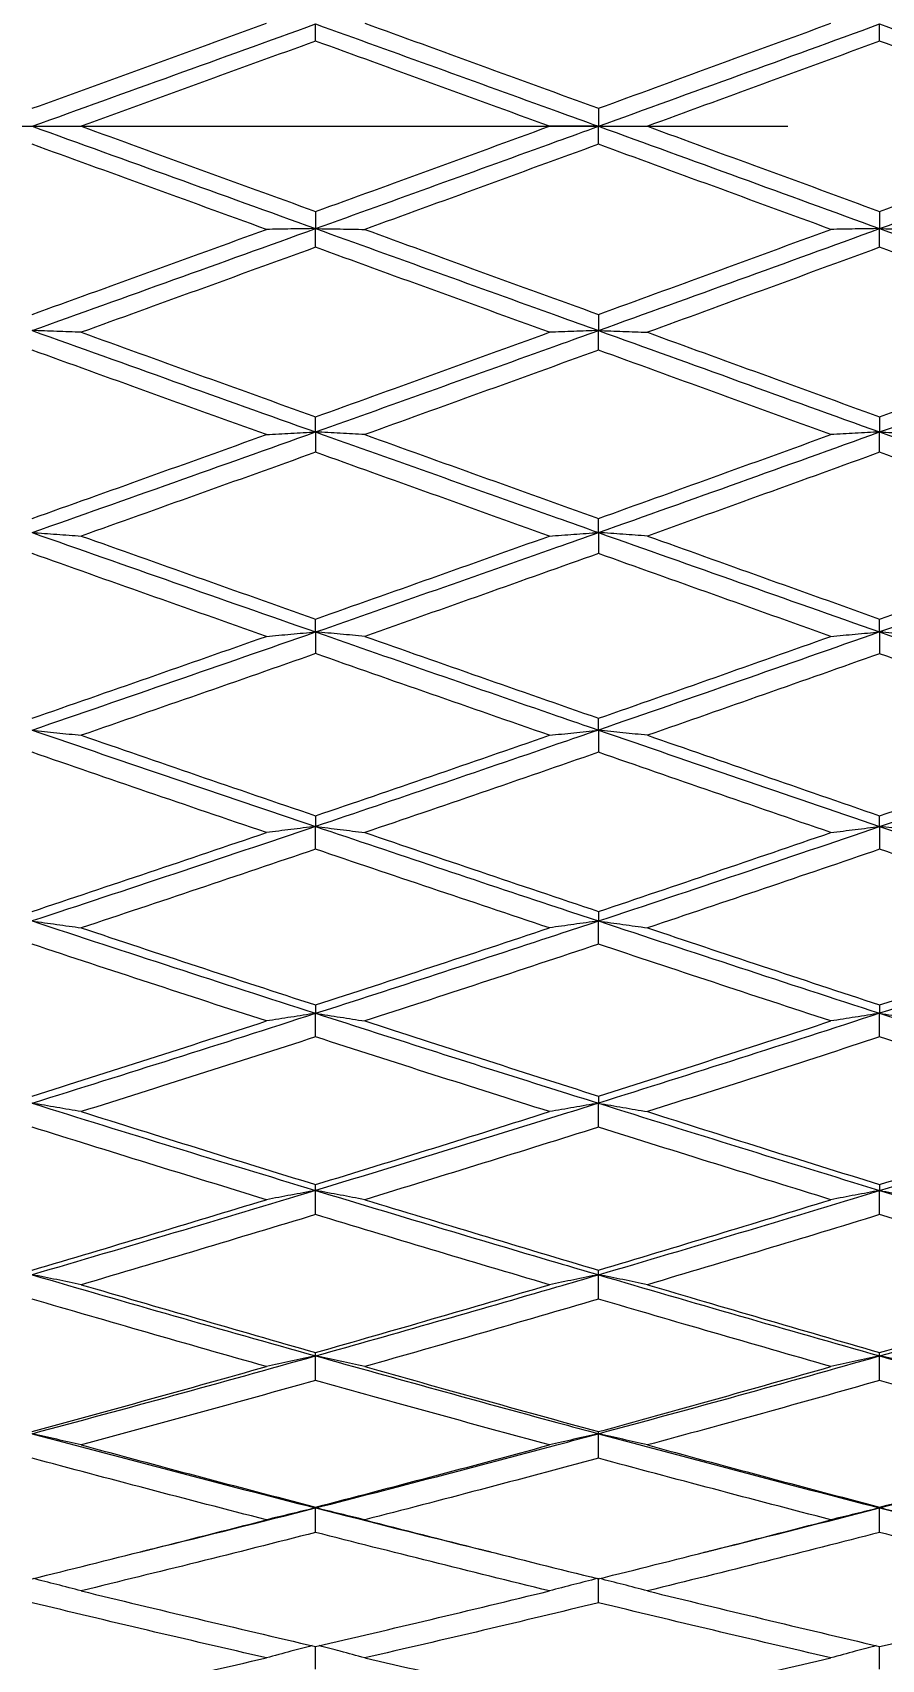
# Model space of a CAD drawing. Extents: x 6453 to 7582, y 0 to 827.
# Drawn here: x 6636.24 to 6643.77, y 648.68 to 663.13 of the extents above; entities that cross this region are included whole.
import ezdxf

# ---------------------------------------------------------------- set-up
doc = ezdxf.new("R2010")
doc.units = 0
doc.header["$LTSCALE"] = 30
doc.header["$MEASUREMENT"] = 0
doc.header["$PDMODE"] = 3
doc.header["$PDSIZE"] = -10
doc.linetypes.add('CENTER', pattern=[2, 1.25, -0.25, 0.25, -0.25])
doc.layers.get('0').update_dxf_attribs({"linetype": 'CONTINUOUS'})
doc.layers.get('DEFPOINTS').update_dxf_attribs({"linetype": 'CONTINUOUS'})
doc.layers.add('1', color=7, linetype='CONTINUOUS')
doc.layers.add('DEF_LAYER_ASSEM_MEMBER', color=7, linetype='CONTINUOUS')
doc.styles.add('Daelim Dimension', font='')
doc.styles.get('Daelim Dimension').set_extended_font_data('나눔고딕')
doc.dimstyles.new('DEFAULT', dxfattribs={"dimscale": 2, "dimtxt": 2, "dimasz": 2, "dimexe": 0, "dimexo": 2, "dimgap": 1, "dimtad": 1, "dimdec": 1, "dimzin": 9, "dimdsep": 46, "dimtxsty": 'Daelim Dimension', "dimcen": 0.5, "dimclrd": 252, "dimclre": 252, "dimclrt": 3, "dimadec": 1, "dimazin": 0, "dimtfac": 1, "dimtdec": 1, "dimtix": 1, "dimtmove": 0, "dimatfit": 3, "dimfxl": 1, "dimtolj": 1, "dimtzin": 1, "dimlwd": 9, "dimlwe": 9, "dimarcsym": 0})

# ---------------------------------------------------------------- blocks, each defined once
blk = doc.blocks.new('*D59')
at = {"color": 5, "lineweight": 9, "ltscale": 0.5, "transparency": 16777216}
for p, q in [((6568.318, 770.756), (6545.684, 770.756)), ((6547.684, 555.901), (6547.684, 766.756)), ((6751.186, 551.901), (6545.684, 551.901))]:
    blk.add_line(p, q, dxfattribs=at)
at = {"color": 5, "ltscale": 0.5, "transparency": 16777216}
for points in [[(6547.017, 766.756), (6548.35, 766.756), (6547.684, 770.756)], [(6547.017, 555.901), (6548.35, 555.901), (6547.684, 551.901)]]:
    blk.add_solid(points, dxfattribs=at)
at = {"layer": 'DEFPOINTS', "color": 0, "ltscale": 0.5, "transparency": 16777216}
for p in [(6547.684, 770.756), (6572.318, 770.756), (6755.186, 551.901)]:
    blk.add_point(p, dxfattribs=at)
at = {"color": 7, "ltscale": 0.5, "transparency": 16777216, "insert": (6540.24, 655.001), "char_height": 10, "attachment_point": 5, "rotation": 90, "style": 'Daelim Dimension'}
blk.add_mtext('\\A1;219', dxfattribs=at)

msp = doc.modelspace()

# ---------------------------------------------------------------- linework, layer by layer
at = {"layer": '1', "color": 7, "linetype": 'Continuous', "lineweight": 18}
for points, degree in [([(6636.231, 662.455), (6636.579, 662.581), (6637.274, 662.834), (6637.965, 663.086), (6638.311, 663.211)], 3), ([(6636.231, 662.296), (6637.07, 662.598), (6637.909, 662.901), (6638.747, 663.204)], 3), ([(6638.747, 663.052), (6638.747, 663.078), (6638.747, 663.128), (6638.747, 663.178), (6638.747, 663.204)], 3), ([(6639.183, 663.211), (6639.52, 663.089), (6640.201, 662.84), (6640.902, 662.585), (6641.257, 662.455)], 3), ([(6641.257, 662.455), (6641.593, 662.578), (6642.274, 662.827), (6642.969, 663.082), (6643.32, 663.211)], 3), ([(6641.257, 662.296), (6642.091, 662.598), (6642.923, 662.901), (6643.752, 663.204)], 3), ([(6643.752, 663.204), (6644.581, 662.901), (6645.406, 662.598), (6646.227, 662.296)], 3), ([(6643.752, 663.052), (6643.752, 663.078), (6643.752, 663.128), (6643.752, 663.178), (6643.752, 663.204)], 3), ([(6638.747, 663.052), (6638.402, 662.927), (6637.71, 662.675), (6637.016, 662.422), (6636.668, 662.296)], 3), ([(6640.822, 662.296), (6640.467, 662.425), (6639.767, 662.681), (6639.084, 662.93), (6638.747, 663.052)], 3), ([(6643.752, 663.052), (6643.402, 662.923), (6642.707, 662.668), (6642.028, 662.419), (6641.691, 662.296)], 3), ([(6645.798, 662.296), (6645.447, 662.426), (6644.754, 662.683), (6644.083, 662.931), (6643.752, 663.052)], 3), ([(6641.257, 662.455), (6641.257, 662.428), (6641.257, 662.375), (6641.257, 662.322), (6641.257, 662.296)], 3), ([(6636.231, 662.296), (6637.07, 661.993), (6637.909, 661.69), (6638.747, 661.387)], 3), ([(6636.231, 662.296), (6636.304, 662.296), (6636.45, 662.296), (6636.595, 662.296), (6636.668, 662.296)], 3), ([(6636.668, 662.296), (6637.006, 662.173), (6637.69, 661.923), (6638.392, 661.668), (6638.747, 661.539)], 3), ([(6638.747, 661.539), (6639.084, 661.661), (6639.767, 661.91), (6640.467, 662.166), (6640.822, 662.296)], 3), ([(6641.257, 662.296), (6641.184, 662.296), (6641.038, 662.296), (6640.894, 662.296), (6640.822, 662.296)], 3), ([(6641.257, 662.136), (6641.257, 662.163), (6641.257, 662.216), (6641.257, 662.269), (6641.257, 662.296)], 3), ([(6641.257, 662.296), (6642.091, 661.993), (6642.923, 661.69), (6643.752, 661.387)], 3), ([(6641.257, 662.296), (6641.329, 662.296), (6641.475, 662.296), (6641.619, 662.296), (6641.691, 662.296)], 3), ([(6641.691, 662.296), (6642.025, 662.173), (6642.702, 661.925), (6643.399, 661.669), (6643.752, 661.539)], 3), ([(6643.752, 661.539), (6644.087, 661.662), (6644.762, 661.911), (6645.451, 662.166), (6645.798, 662.296)], 3), ([(6643.752, 661.387), (6644.581, 661.69), (6645.406, 661.993), (6646.227, 662.296)], 3), ([(6638.311, 661.38), (6637.954, 661.509), (6637.251, 661.765), (6636.567, 662.014), (6636.231, 662.136)], 3), ([(6641.257, 662.136), (6640.903, 662.007), (6640.203, 661.751), (6639.521, 661.502), (6639.183, 661.38)], 3), ([(6643.32, 661.38), (6642.968, 661.509), (6642.273, 661.764), (6641.593, 662.013), (6641.257, 662.136)], 3), ([(6638.747, 661.539), (6638.747, 661.513), (6638.747, 661.463), (6638.747, 661.413), (6638.747, 661.387)], 3), ([(6643.752, 661.539), (6643.752, 661.514), (6643.752, 661.463), (6643.752, 661.413), (6643.752, 661.387)], 3), ([(6636.231, 660.482), (6637.07, 660.783), (6637.909, 661.085), (6638.747, 661.387)], 3), ([(6636.231, 660.625), (6636.569, 660.747), (6637.253, 660.995), (6637.955, 661.25), (6638.311, 661.38)], 3), ([(6638.747, 661.387), (6638.674, 661.386), (6638.528, 661.384), (6638.383, 661.381), (6638.311, 661.38)], 3), ([(6638.747, 661.221), (6638.747, 661.249), (6638.747, 661.304), (6638.747, 661.36), (6638.747, 661.387)], 3), ([(6638.747, 661.387), (6638.82, 661.386), (6638.966, 661.384), (6639.111, 661.381), (6639.183, 661.38)], 3), ([(6639.183, 661.38), (6639.519, 661.257), (6640.2, 661.009), (6640.901, 660.754), (6641.257, 660.625)], 3), ([(6641.257, 660.482), (6642.091, 660.783), (6642.923, 661.085), (6643.752, 661.387)], 3), ([(6641.257, 660.625), (6641.593, 660.747), (6642.273, 660.996), (6642.968, 661.251), (6643.32, 661.38)], 3), ([(6643.752, 661.387), (6643.68, 661.386), (6643.535, 661.384), (6643.391, 661.381), (6643.32, 661.38)], 3), ([(6643.752, 661.221), (6643.752, 661.248), (6643.752, 661.304), (6643.752, 661.36), (6643.752, 661.387)], 3), ([(6643.752, 661.387), (6644.581, 661.085), (6645.406, 660.783), (6646.227, 660.482)], 3), ([(6643.752, 661.387), (6643.825, 661.386), (6643.969, 661.384), (6644.113, 661.381), (6644.184, 661.38)], 3), ([(6638.747, 661.221), (6638.392, 661.092), (6637.69, 660.837), (6637.006, 660.589), (6636.668, 660.466)], 3), ([(6640.822, 660.466), (6640.467, 660.595), (6639.767, 660.85), (6639.084, 661.098), (6638.747, 661.221)], 3), ([(6643.752, 661.221), (6643.401, 661.092), (6642.707, 660.837), (6642.027, 660.589), (6641.691, 660.466)], 3), ([(6645.798, 660.466), (6645.451, 660.595), (6644.762, 660.849), (6644.087, 661.098), (6643.752, 661.221)], 3), ([(6641.257, 660.625), (6641.257, 660.601), (6641.257, 660.553), (6641.257, 660.506), (6641.257, 660.482)], 3), ([(6636.231, 660.482), (6637.07, 660.181), (6637.909, 659.88), (6638.747, 659.581)], 3), ([(6636.668, 660.466), (6636.595, 660.469), (6636.45, 660.474), (6636.304, 660.479), (6636.231, 660.482)], 3), ([(6636.668, 660.466), (6637.005, 660.344), (6637.688, 660.097), (6638.391, 659.844), (6638.747, 659.715)], 3), ([(6638.747, 659.715), (6639.084, 659.837), (6639.767, 660.083), (6640.467, 660.337), (6640.822, 660.466)], 3), ([(6641.257, 660.482), (6641.184, 660.479), (6641.038, 660.474), (6640.894, 660.469), (6640.822, 660.466)], 3), ([(6641.257, 660.308), (6641.257, 660.337), (6641.257, 660.395), (6641.257, 660.453), (6641.257, 660.482)], 3), ([(6641.257, 660.482), (6642.091, 660.181), (6642.923, 659.88), (6643.752, 659.581)], 3), ([(6641.257, 660.482), (6641.329, 660.479), (6641.475, 660.474), (6641.619, 660.469), (6641.691, 660.466)], 3), ([(6641.691, 660.466), (6642.024, 660.345), (6642.701, 660.098), (6643.398, 659.844), (6643.752, 659.715)], 3), ([(6643.752, 659.581), (6644.581, 659.88), (6645.406, 660.181), (6646.227, 660.482)], 3), ([(6643.752, 659.715), (6644.095, 659.84), (6644.778, 660.09), (6645.459, 660.341), (6645.798, 660.466)], 3), ([(6638.311, 659.558), (6637.954, 659.686), (6637.251, 659.939), (6636.568, 660.186), (6636.231, 660.308)], 3), ([(6641.257, 660.308), (6640.903, 660.179), (6640.203, 659.926), (6639.521, 659.679), (6639.183, 659.558)], 3), ([(6643.32, 659.558), (6642.968, 659.686), (6642.273, 659.938), (6641.593, 660.186), (6641.257, 660.308)], 3), ([(6638.747, 659.581), (6638.747, 659.604), (6638.747, 659.648), (6638.747, 659.693), (6638.747, 659.715)], 3), ([(6643.752, 659.715), (6643.752, 659.693), (6643.752, 659.648), (6643.752, 659.604), (6643.752, 659.581)], 3), ([(6636.231, 658.688), (6637.07, 658.984), (6637.909, 659.282), (6638.747, 659.581)], 3), ([(6636.231, 658.813), (6636.568, 658.933), (6637.251, 659.177), (6637.954, 659.43), (6638.311, 659.558)], 3), ([(6638.311, 659.558), (6638.383, 659.562), (6638.528, 659.57), (6638.674, 659.577), (6638.747, 659.581)], 3), ([(6638.747, 659.581), (6638.747, 659.551), (6638.747, 659.491), (6638.747, 659.431), (6638.747, 659.401)], 3), ([(6639.183, 659.558), (6639.111, 659.562), (6638.966, 659.57), (6638.82, 659.577), (6638.747, 659.581)], 3), ([(6639.183, 659.558), (6639.521, 659.436), (6640.204, 659.191), (6640.903, 658.94), (6641.257, 658.813)], 3), ([(6641.257, 658.688), (6642.091, 658.984), (6642.923, 659.282), (6643.752, 659.581)], 3), ([(6641.257, 658.813), (6641.593, 658.934), (6642.273, 659.178), (6642.969, 659.43), (6643.32, 659.558)], 3), ([(6643.752, 659.581), (6643.68, 659.577), (6643.535, 659.57), (6643.391, 659.562), (6643.32, 659.558)], 3), ([(6643.752, 659.401), (6643.752, 659.431), (6643.752, 659.491), (6643.752, 659.551), (6643.752, 659.581)], 3), ([(6643.752, 659.581), (6644.581, 659.282), (6645.406, 658.984), (6646.227, 658.688)], 3), ([(6643.752, 659.581), (6643.825, 659.577), (6643.969, 659.57), (6644.113, 659.562), (6644.184, 659.558)], 3), ([(6638.747, 659.401), (6638.391, 659.273), (6637.688, 659.021), (6637.005, 658.777), (6636.668, 658.657)], 3), ([(6640.822, 658.657), (6640.467, 658.784), (6639.767, 659.034), (6639.084, 659.28), (6638.747, 659.401)], 3), ([(6643.752, 659.401), (6643.414, 659.278), (6642.733, 659.031), (6642.04, 658.782), (6641.691, 658.657)], 3), ([(6645.798, 658.657), (6645.451, 658.783), (6644.762, 659.034), (6644.087, 659.279), (6643.752, 659.401)], 3), ([(6641.257, 658.688), (6641.257, 658.709), (6641.257, 658.75), (6641.257, 658.792), (6641.257, 658.813)], 3), ([(6636.231, 658.688), (6637.07, 658.392), (6637.909, 658.098), (6638.747, 657.805)], 3), ([(6636.231, 658.688), (6636.304, 658.683), (6636.45, 658.673), (6636.595, 658.662), (6636.668, 658.657)], 3), ([(6636.668, 658.657), (6637.005, 658.537), (6637.689, 658.294), (6638.391, 658.046), (6638.747, 657.92)], 3), ([(6638.747, 657.92), (6639.087, 658.04), (6639.773, 658.283), (6640.47, 658.531), (6640.822, 658.657)], 3), ([(6640.822, 658.657), (6640.894, 658.662), (6641.038, 658.673), (6641.184, 658.683), (6641.257, 658.688)], 3), ([(6641.257, 658.688), (6641.257, 658.657), (6641.257, 658.595), (6641.257, 658.533), (6641.257, 658.502)], 3), ([(6641.257, 658.688), (6642.091, 658.392), (6642.923, 658.098), (6643.752, 657.805)], 3), ([(6641.691, 658.657), (6641.619, 658.662), (6641.475, 658.673), (6641.329, 658.683), (6641.257, 658.688)], 3), ([(6641.691, 658.657), (6642.028, 658.537), (6642.707, 658.293), (6643.402, 658.045), (6643.752, 657.92)], 3), ([(6646.227, 658.688), (6645.406, 658.392), (6644.581, 658.098), (6643.752, 657.805)], 3), ([(6643.752, 657.92), (6644.105, 658.046), (6644.799, 658.295), (6645.469, 658.538), (6645.798, 658.657)], 3), ([(6638.311, 657.766), (6637.954, 657.892), (6637.251, 658.139), (6636.568, 658.382), (6636.231, 658.502)], 3), ([(6641.257, 658.502), (6640.922, 658.382), (6640.241, 658.14), (6639.54, 657.892), (6639.183, 657.766)], 3), ([(6643.32, 657.766), (6642.968, 657.891), (6642.273, 658.139), (6641.593, 658.381), (6641.257, 658.502)], 3), ([(6638.747, 657.805), (6638.747, 657.824), (6638.747, 657.862), (6638.747, 657.901), (6638.747, 657.92)], 3), ([(6643.752, 657.805), (6643.752, 657.824), (6643.752, 657.863), (6643.752, 657.901), (6643.752, 657.92)], 3), ([(6636.231, 656.934), (6637.07, 657.222), (6637.909, 657.513), (6638.747, 657.805)], 3), ([(6636.231, 657.039), (6636.573, 657.158), (6637.261, 657.398), (6637.959, 657.643), (6638.311, 657.766)], 3), ([(6638.311, 657.766), (6638.383, 657.773), (6638.528, 657.786), (6638.674, 657.799), (6638.747, 657.805)], 3), ([(6638.747, 657.805), (6638.747, 657.773), (6638.747, 657.709), (6638.747, 657.645), (6638.747, 657.613)], 3), ([(6639.183, 657.766), (6639.111, 657.773), (6638.966, 657.786), (6638.82, 657.799), (6638.747, 657.805)], 3), ([(6639.183, 657.766), (6639.521, 657.647), (6640.204, 657.407), (6640.903, 657.163), (6641.257, 657.039)], 3), ([(6643.752, 657.805), (6642.923, 657.513), (6642.091, 657.222), (6641.257, 656.934)], 3), ([(6641.257, 657.039), (6641.603, 657.16), (6642.294, 657.402), (6642.979, 657.645), (6643.32, 657.766)], 3), ([(6643.32, 657.766), (6643.391, 657.773), (6643.535, 657.786), (6643.68, 657.799), (6643.752, 657.805)], 3), ([(6643.752, 657.805), (6643.752, 657.773), (6643.752, 657.709), (6643.752, 657.645), (6643.752, 657.612)], 3), ([(6643.752, 657.805), (6644.581, 657.513), (6645.406, 657.222), (6646.227, 656.934)], 3), ([(6644.184, 657.766), (6644.113, 657.773), (6643.969, 657.786), (6643.825, 657.799), (6643.752, 657.805)], 3), ([(6638.747, 657.613), (6638.403, 657.492), (6637.712, 657.25), (6637.017, 657.009), (6636.668, 656.888)], 3), ([(6640.822, 656.888), (6640.467, 657.011), (6639.767, 657.255), (6639.084, 657.494), (6638.747, 657.613)], 3), ([(6643.752, 657.612), (6643.413, 657.492), (6642.73, 657.251), (6642.039, 657.009), (6641.691, 656.888)], 3), ([(6645.798, 656.888), (6645.451, 657.011), (6644.762, 657.254), (6644.087, 657.494), (6643.752, 657.612)], 3), ([(6636.231, 656.934), (6637.07, 656.646), (6637.909, 656.361), (6638.747, 656.078)], 3), ([(6636.231, 656.934), (6636.304, 656.926), (6636.45, 656.911), (6636.595, 656.895), (6636.668, 656.888)], 3), ([(6640.822, 656.888), (6640.894, 656.895), (6641.038, 656.911), (6641.184, 656.926), (6641.257, 656.934)], 3), ([(6641.257, 656.934), (6641.257, 656.952), (6641.257, 656.987), (6641.257, 657.022), (6641.257, 657.039)], 3), ([(6641.257, 656.934), (6641.257, 656.901), (6641.257, 656.835), (6641.257, 656.77), (6641.257, 656.737)], 3), ([(6641.257, 656.934), (6642.091, 656.646), (6642.923, 656.361), (6643.752, 656.078)], 3), ([(6641.691, 656.888), (6641.619, 656.895), (6641.475, 656.911), (6641.329, 656.926), (6641.257, 656.934)], 3), ([(6643.752, 656.078), (6644.581, 656.361), (6645.406, 656.646), (6646.227, 656.934)], 3), ([(6636.668, 656.888), (6637.005, 656.771), (6637.689, 656.535), (6638.391, 656.294), (6638.747, 656.173)], 3), ([(6638.747, 656.173), (6639.087, 656.289), (6639.773, 656.524), (6640.47, 656.765), (6640.822, 656.888)], 3), ([(6641.691, 656.888), (6642.027, 656.771), (6642.707, 656.534), (6643.401, 656.294), (6643.752, 656.173)], 3), ([(6643.752, 656.173), (6644.102, 656.294), (6644.792, 656.534), (6645.466, 656.77), (6645.798, 656.888)], 3), ([(6638.311, 656.024), (6637.954, 656.145), (6637.252, 656.385), (6636.568, 656.62), (6636.231, 656.737)], 3), ([(6641.257, 656.737), (6640.907, 656.615), (6640.212, 656.375), (6639.525, 656.14), (6639.183, 656.024)], 3), ([(6643.32, 656.024), (6642.968, 656.145), (6642.273, 656.384), (6641.593, 656.62), (6641.257, 656.737)], 3), ([(6638.747, 656.078), (6637.909, 655.795), (6637.07, 655.515), (6636.231, 655.239)], 3), ([(6638.747, 656.078), (6638.674, 656.069), (6638.528, 656.051), (6638.383, 656.033), (6638.311, 656.024)], 3), ([(6638.747, 656.173), (6638.747, 656.157), (6638.747, 656.125), (6638.747, 656.094), (6638.747, 656.078)], 3), ([(6638.747, 655.876), (6638.747, 655.91), (6638.747, 655.977), (6638.747, 656.044), (6638.747, 656.078)], 3), ([(6638.747, 656.078), (6638.82, 656.069), (6638.966, 656.051), (6639.111, 656.033), (6639.183, 656.024)], 3), ([(6641.257, 655.239), (6642.091, 655.515), (6642.923, 655.795), (6643.752, 656.078)], 3), ([(6643.32, 656.024), (6643.391, 656.033), (6643.535, 656.051), (6643.68, 656.069), (6643.752, 656.078)], 3), ([(6643.752, 656.078), (6643.752, 656.094), (6643.752, 656.125), (6643.752, 656.157), (6643.752, 656.173)], 3), ([(6643.752, 656.078), (6643.752, 656.044), (6643.752, 655.977), (6643.752, 655.909), (6643.752, 655.876)], 3), ([(6643.752, 656.078), (6644.581, 655.795), (6645.406, 655.515), (6646.227, 655.239)], 3), ([(6644.184, 656.024), (6644.113, 656.033), (6643.969, 656.051), (6643.825, 656.069), (6643.752, 656.078)], 3), ([(6636.231, 655.323), (6636.576, 655.439), (6637.268, 655.671), (6637.963, 655.906), (6638.311, 656.024)], 3), ([(6639.183, 656.024), (6639.521, 655.909), (6640.204, 655.678), (6640.903, 655.442), (6641.257, 655.323)], 3), ([(6641.257, 655.323), (6641.603, 655.439), (6642.292, 655.672), (6642.978, 655.907), (6643.32, 656.024)], 3), ([(6638.747, 655.876), (6638.398, 655.758), (6637.703, 655.523), (6637.012, 655.292), (6636.668, 655.178)], 3), ([(6640.822, 655.178), (6640.467, 655.296), (6639.767, 655.531), (6639.084, 655.761), (6638.747, 655.876)], 3), ([(6643.752, 655.876), (6643.412, 655.759), (6642.728, 655.526), (6642.038, 655.294), (6641.691, 655.178)], 3), ([(6645.798, 655.178), (6645.451, 655.296), (6644.762, 655.53), (6644.087, 655.761), (6643.752, 655.876)], 3), ([(6641.257, 655.323), (6641.257, 655.309), (6641.257, 655.281), (6641.257, 655.253), (6641.257, 655.239)], 3), ([(6636.231, 655.239), (6637.07, 654.962), (6637.909, 654.689), (6638.747, 654.419)], 3), ([(6636.231, 655.239), (6636.304, 655.229), (6636.45, 655.208), (6636.595, 655.188), (6636.668, 655.178)], 3), ([(6636.668, 655.178), (6637.006, 655.065), (6637.691, 654.838), (6638.392, 654.608), (6638.747, 654.493)], 3), ([(6638.747, 654.493), (6639.089, 654.604), (6639.777, 654.83), (6640.472, 655.061), (6640.822, 655.178)], 3), ([(6641.257, 655.239), (6641.184, 655.229), (6641.038, 655.208), (6640.894, 655.188), (6640.822, 655.178)], 3), ([(6641.257, 655.033), (6641.257, 655.067), (6641.257, 655.136), (6641.257, 655.204), (6641.257, 655.239)], 3), ([(6641.257, 655.239), (6642.091, 654.962), (6642.923, 654.689), (6643.752, 654.419)], 3), ([(6641.257, 655.239), (6641.329, 655.229), (6641.475, 655.208), (6641.619, 655.188), (6641.691, 655.178)], 3), ([(6641.691, 655.178), (6642.027, 655.065), (6642.707, 654.838), (6643.401, 654.609), (6643.752, 654.493)], 3), ([(6646.227, 655.239), (6645.406, 654.962), (6644.581, 654.689), (6643.752, 654.419)], 3), ([(6643.752, 654.493), (6644.101, 654.608), (6644.791, 654.837), (6645.465, 655.064), (6645.798, 655.178)], 3), ([(6638.311, 654.351), (6637.965, 654.463), (6637.273, 654.689), (6636.579, 654.917), (6636.231, 655.033)], 3), ([(6641.257, 655.033), (6640.908, 654.917), (6640.215, 654.687), (6639.526, 654.462), (6639.183, 654.351)], 3), ([(6643.32, 654.351), (6642.968, 654.466), (6642.273, 654.695), (6641.593, 654.921), (6641.257, 655.033)], 3), ([(6638.747, 654.493), (6638.747, 654.48), (6638.747, 654.456), (6638.747, 654.431), (6638.747, 654.419)], 3), ([(6643.752, 654.493), (6643.752, 654.481), (6643.752, 654.456), (6643.752, 654.431), (6643.752, 654.419)], 3), ([(6636.231, 653.621), (6637.07, 653.883), (6637.909, 654.149), (6638.747, 654.419)], 3), ([(6636.231, 653.684), (6636.577, 653.793), (6637.27, 654.014), (6637.963, 654.238), (6638.311, 654.351)], 3), ([(6638.747, 654.419), (6638.674, 654.407), (6638.528, 654.385), (6638.383, 654.362), (6638.311, 654.351)], 3), ([(6638.747, 654.209), (6638.747, 654.244), (6638.747, 654.314), (6638.747, 654.384), (6638.747, 654.419)], 3), ([(6638.747, 654.419), (6638.82, 654.407), (6638.966, 654.385), (6639.111, 654.362), (6639.183, 654.351)], 3), ([(6639.183, 654.351), (6639.52, 654.241), (6640.203, 654.021), (6640.902, 653.796), (6641.257, 653.684)], 3), ([(6643.752, 654.419), (6642.923, 654.149), (6642.091, 653.883), (6641.257, 653.621)], 3), ([(6641.257, 653.684), (6641.604, 653.794), (6642.295, 654.016), (6642.979, 654.239), (6643.32, 654.351)], 3), ([(6643.752, 654.419), (6643.68, 654.407), (6643.535, 654.385), (6643.391, 654.362), (6643.32, 654.351)], 3), ([(6643.752, 654.209), (6643.752, 654.244), (6643.752, 654.314), (6643.752, 654.384), (6643.752, 654.419)], 3), ([(6643.752, 654.419), (6644.581, 654.149), (6645.406, 653.883), (6646.227, 653.621)], 3), ([(6643.752, 654.419), (6643.825, 654.407), (6643.969, 654.385), (6644.113, 654.362), (6644.184, 654.351)], 3), ([(6638.747, 654.209), (6638.399, 654.097), (6637.705, 653.874), (6637.013, 653.654), (6636.668, 653.546)], 3), ([(6640.822, 653.546), (6640.48, 653.654), (6639.792, 653.873), (6639.097, 654.096), (6638.747, 654.209)], 3), ([(6643.752, 654.209), (6643.412, 654.098), (6642.729, 653.876), (6642.038, 653.656), (6641.691, 653.546)], 3), ([(6645.798, 653.546), (6645.451, 653.657), (6644.762, 653.88), (6644.086, 654.1), (6643.752, 654.209)], 3), ([(6636.231, 653.621), (6637.07, 653.358), (6637.909, 653.1), (6638.747, 652.846)], 3), ([(6636.668, 653.546), (6636.595, 653.558), (6636.45, 653.583), (6636.304, 653.608), (6636.231, 653.621)], 3), ([(6641.257, 653.621), (6641.184, 653.608), (6641.038, 653.583), (6640.894, 653.558), (6640.822, 653.546)], 3), ([(6641.257, 653.684), (6641.257, 653.673), (6641.257, 653.652), (6641.257, 653.631), (6641.257, 653.621)], 3), ([(6641.257, 653.408), (6641.257, 653.443), (6641.257, 653.514), (6641.257, 653.585), (6641.257, 653.621)], 3), ([(6641.257, 653.621), (6642.091, 653.358), (6642.923, 653.1), (6643.752, 652.846)], 3), ([(6641.257, 653.621), (6641.329, 653.608), (6641.475, 653.583), (6641.619, 653.558), (6641.691, 653.546)], 3), ([(6643.752, 652.846), (6644.581, 653.1), (6645.406, 653.358), (6646.227, 653.621)], 3), ([(6636.668, 653.546), (6637.006, 653.439), (6637.691, 653.224), (6638.392, 653.007), (6638.747, 652.898)], 3), ([(6638.747, 652.898), (6639.101, 653.007), (6639.8, 653.223), (6640.484, 653.438), (6640.822, 653.546)], 3), ([(6641.691, 653.546), (6642.026, 653.439), (6642.704, 653.225), (6643.4, 653.008), (6643.752, 652.898)], 3), ([(6643.752, 652.898), (6644.099, 653.006), (6644.787, 653.222), (6645.463, 653.438), (6645.798, 653.546)], 3), ([(6638.311, 652.764), (6637.956, 652.873), (6637.255, 653.088), (6636.57, 653.302), (6636.231, 653.408)], 3), ([(6641.257, 653.408), (6640.918, 653.301), (6640.233, 653.087), (6639.535, 652.872), (6639.183, 652.764)], 3), ([(6643.32, 652.764), (6642.983, 652.868), (6642.302, 653.08), (6641.607, 653.297), (6641.257, 653.408)], 3), ([(6638.747, 652.846), (6638.747, 652.855), (6638.747, 652.872), (6638.747, 652.889), (6638.747, 652.898)], 3), ([(6643.752, 652.898), (6643.752, 652.89), (6643.752, 652.872), (6643.752, 652.855), (6643.752, 652.846)], 3), ([(6638.747, 652.846), (6637.909, 652.592), (6637.07, 652.342), (6636.231, 652.097)], 3), ([(6636.231, 652.138), (6636.578, 652.241), (6637.271, 652.448), (6637.964, 652.659), (6638.311, 652.764)], 3), ([(6638.747, 652.846), (6638.674, 652.832), (6638.528, 652.805), (6638.383, 652.778), (6638.311, 652.764)], 3), ([(6638.747, 652.631), (6638.747, 652.667), (6638.747, 652.739), (6638.747, 652.81), (6638.747, 652.846)], 3), ([(6639.183, 652.764), (6639.111, 652.778), (6638.966, 652.805), (6638.82, 652.832), (6638.747, 652.846)], 3), ([(6639.183, 652.764), (6639.52, 652.661), (6640.202, 652.454), (6640.902, 652.244), (6641.257, 652.138)], 3), ([(6641.257, 652.097), (6642.091, 652.342), (6642.923, 652.592), (6643.752, 652.846)], 3), ([(6641.257, 652.138), (6641.603, 652.242), (6642.292, 652.449), (6642.978, 652.659), (6643.32, 652.764)], 3), ([(6643.752, 652.846), (6643.68, 652.832), (6643.535, 652.805), (6643.391, 652.778), (6643.32, 652.764)], 3), ([(6643.752, 652.631), (6643.752, 652.667), (6643.752, 652.739), (6643.752, 652.81), (6643.752, 652.846)], 3), ([(6643.752, 652.846), (6644.581, 652.592), (6645.406, 652.342), (6646.227, 652.097)], 3), ([(6643.752, 652.846), (6643.825, 652.832), (6643.969, 652.805), (6644.113, 652.778), (6644.184, 652.764)], 3), ([(6638.747, 652.631), (6638.402, 652.527), (6637.711, 652.318), (6637.016, 652.112), (6636.668, 652.009)], 3), ([(6640.822, 652.009), (6640.466, 652.114), (6639.765, 652.323), (6639.083, 652.529), (6638.747, 652.631)], 3), ([(6643.752, 652.631), (6643.411, 652.526), (6642.727, 652.318), (6642.037, 652.112), (6641.691, 652.009)], 3), ([(6645.798, 652.009), (6645.467, 652.109), (6644.794, 652.312), (6644.103, 652.523), (6643.752, 652.631)], 3), ([(6641.257, 652.097), (6641.257, 652.104), (6641.257, 652.118), (6641.257, 652.132), (6641.257, 652.138)], 3), ([(6636.231, 652.097), (6637.07, 651.852), (6637.909, 651.612), (6638.747, 651.377)], 3), ([(6636.668, 652.009), (6636.595, 652.024), (6636.45, 652.054), (6636.304, 652.083), (6636.231, 652.097)], 3), ([(6636.668, 652.009), (6637.006, 651.91), (6637.69, 651.71), (6638.392, 651.508), (6638.747, 651.406)], 3), ([(6638.747, 651.406), (6639.091, 651.505), (6639.782, 651.703), (6640.474, 651.907), (6640.822, 652.009)], 3), ([(6641.257, 652.097), (6641.184, 652.083), (6641.038, 652.053), (6640.894, 652.024), (6640.822, 652.009)], 3), ([(6641.257, 651.881), (6641.257, 651.917), (6641.257, 651.989), (6641.257, 652.061), (6641.257, 652.097)], 3), ([(6641.257, 652.097), (6642.091, 651.852), (6642.923, 651.612), (6643.752, 651.377)], 3), ([(6641.691, 652.009), (6641.619, 652.024), (6641.475, 652.054), (6641.329, 652.083), (6641.257, 652.097)], 3), ([(6641.691, 652.009), (6642.025, 651.91), (6642.703, 651.711), (6643.399, 651.508), (6643.752, 651.407)], 3), ([(6643.752, 651.377), (6644.581, 651.612), (6645.406, 651.852), (6646.227, 652.097)], 3), ([(6643.752, 651.407), (6644.086, 651.503), (6644.762, 651.7), (6645.451, 651.905), (6645.798, 652.009)], 3), ([(6638.311, 651.282), (6637.954, 651.383), (6637.251, 651.584), (6636.567, 651.783), (6636.231, 651.881)], 3), ([(6641.257, 651.881), (6640.91, 651.779), (6640.218, 651.577), (6639.528, 651.38), (6639.183, 651.282)], 3), ([(6643.32, 651.282), (6642.965, 651.384), (6642.266, 651.585), (6641.59, 651.783), (6641.257, 651.881)], 3), ([(6636.231, 650.686), (6637.07, 650.911), (6637.909, 651.141), (6638.747, 651.377)], 3), ([(6636.231, 650.704), (6636.579, 650.799), (6637.274, 650.991), (6637.966, 651.185), (6638.311, 651.282)], 3), ([(6638.747, 651.377), (6638.674, 651.361), (6638.528, 651.33), (6638.383, 651.298), (6638.311, 651.282)], 3), ([(6638.747, 651.377), (6638.747, 651.382), (6638.747, 651.392), (6638.747, 651.402), (6638.747, 651.406)], 3), ([(6638.747, 651.159), (6638.747, 651.195), (6638.747, 651.268), (6638.747, 651.341), (6638.747, 651.377)], 3), ([(6639.183, 651.282), (6639.111, 651.298), (6638.966, 651.33), (6638.82, 651.361), (6638.747, 651.377)], 3), ([(6639.183, 651.282), (6639.519, 651.187), (6640.2, 650.996), (6640.901, 650.802), (6641.257, 650.704)], 3), ([(6641.257, 650.686), (6642.091, 650.911), (6642.923, 651.141), (6643.752, 651.377)], 3), ([(6641.257, 650.704), (6641.593, 650.797), (6642.274, 650.985), (6642.969, 651.182), (6643.32, 651.282)], 3), ([(6643.752, 651.377), (6643.68, 651.361), (6643.535, 651.33), (6643.391, 651.298), (6643.32, 651.282)], 3), ([(6643.752, 651.377), (6643.752, 651.382), (6643.752, 651.392), (6643.752, 651.402), (6643.752, 651.407)], 3), ([(6643.752, 651.159), (6643.752, 651.195), (6643.752, 651.268), (6643.752, 651.341), (6643.752, 651.377)], 3), ([(6643.752, 651.377), (6644.581, 651.141), (6645.406, 650.911), (6646.227, 650.686)], 3), ([(6644.184, 651.282), (6644.113, 651.298), (6643.969, 651.33), (6643.825, 651.361), (6643.752, 651.377)], 3), ([(6638.747, 651.159), (6638.402, 651.062), (6637.711, 650.87), (6637.016, 650.68), (6636.668, 650.586)], 3), ([(6640.822, 650.586), (6640.467, 650.682), (6639.767, 650.874), (6639.084, 651.064), (6638.747, 651.159)], 3), ([(6643.752, 651.159), (6643.402, 651.059), (6642.707, 650.864), (6642.028, 650.677), (6641.691, 650.586)], 3), ([(6645.798, 650.586), (6645.446, 650.683), (6644.753, 650.876), (6644.082, 651.065), (6643.752, 651.159)], 3), ([(6641.257, 650.686), (6641.257, 650.689), (6641.257, 650.695), (6641.257, 650.701), (6641.257, 650.704)], 3), ([(6636.231, 650.686), (6637.07, 650.461), (6637.909, 650.241), (6638.747, 650.027)], 3), ([(6636.668, 650.586), (6636.595, 650.603), (6636.45, 650.636), (6636.304, 650.669), (6636.231, 650.686)], 3), ([(6636.668, 650.586), (6637.005, 650.495), (6637.688, 650.311), (6638.391, 650.127), (6638.747, 650.034)], 3), ([(6638.747, 650.034), (6639.084, 650.122), (6639.768, 650.301), (6640.467, 650.489), (6640.822, 650.586)], 3), ([(6641.257, 650.686), (6641.184, 650.669), (6641.038, 650.636), (6640.894, 650.603), (6640.822, 650.586)], 3), ([(6641.257, 650.468), (6641.257, 650.504), (6641.257, 650.577), (6641.257, 650.65), (6641.257, 650.686)], 3), ([(6641.257, 650.686), (6642.091, 650.461), (6642.923, 650.241), (6643.752, 650.027)], 3), ([(6641.691, 650.586), (6641.619, 650.603), (6641.475, 650.636), (6641.329, 650.669), (6641.257, 650.686)], 3), ([(6641.691, 650.586), (6642.024, 650.495), (6642.701, 650.312), (6643.398, 650.127), (6643.752, 650.034)], 3), ([(6643.752, 650.027), (6644.581, 650.241), (6645.406, 650.461), (6646.227, 650.686)], 3), ([(6643.752, 650.034), (6644.084, 650.122), (6644.758, 650.301), (6645.449, 650.489), (6645.798, 650.586)], 3), ([(6638.311, 649.921), (6637.954, 650.013), (6637.251, 650.196), (6636.568, 650.378), (6636.231, 650.468)], 3), ([(6641.257, 650.468), (6640.903, 650.373), (6640.203, 650.186), (6639.521, 650.008), (6639.183, 649.921)], 3), ([(6643.32, 649.921), (6642.968, 650.013), (6642.273, 650.195), (6641.593, 650.377), (6641.257, 650.468)], 3), ([(6637.302, 649.664), (6637.784, 649.783), (6638.266, 649.904), (6638.747, 650.027)], 3), ([(6638.747, 650.027), (6638.674, 650.01), (6638.528, 649.974), (6638.383, 649.939), (6638.311, 649.921)], 3), ([(6638.747, 650.027), (6638.747, 650.028), (6638.747, 650.031), (6638.747, 650.033), (6638.747, 650.034)], 3), ([(6638.747, 649.809), (6638.747, 649.846), (6638.747, 649.918), (6638.747, 649.991), (6638.747, 650.027)], 3), ([(6638.747, 650.027), (6639.232, 649.903), (6639.716, 649.781), (6640.2, 649.661)], 3), ([(6639.183, 649.921), (6639.111, 649.939), (6638.966, 649.974), (6638.82, 650.01), (6638.747, 650.027)], 3), ([(6642.297, 649.658), (6642.783, 649.779), (6643.268, 649.902), (6643.752, 650.027)], 3), ([(6643.752, 650.027), (6643.68, 650.01), (6643.535, 649.974), (6643.391, 649.939), (6643.32, 649.921)], 3), ([(6643.752, 650.027), (6643.752, 650.028), (6643.752, 650.031), (6643.752, 650.033), (6643.752, 650.034)], 3), ([(6643.752, 649.809), (6643.752, 649.845), (6643.752, 649.918), (6643.752, 649.991), (6643.752, 650.027)], 3), ([(6643.752, 650.027), (6644.247, 649.899), (6644.74, 649.774), (6645.232, 649.65)], 3), ([(6644.184, 649.921), (6644.113, 649.939), (6643.969, 649.974), (6643.825, 650.01), (6643.752, 650.027)], 3), ([(6636.231, 649.397), (6636.568, 649.481), (6637.253, 649.651), (6637.955, 649.83), (6638.311, 649.921)], 3), ([(6639.183, 649.921), (6639.521, 649.834), (6640.204, 649.66), (6640.903, 649.485), (6641.257, 649.397)], 3), ([(6641.257, 649.397), (6641.591, 649.48), (6642.268, 649.65), (6642.966, 649.829), (6643.32, 649.921)], 3), ([(6638.747, 649.809), (6638.392, 649.718), (6637.69, 649.541), (6637.005, 649.373), (6636.668, 649.29)], 3), ([(6640.822, 649.29), (6640.467, 649.377), (6639.767, 649.55), (6639.084, 649.723), (6638.747, 649.809)], 3), ([(6643.752, 649.809), (6643.414, 649.722), (6642.733, 649.548), (6642.04, 649.376), (6641.691, 649.29)], 3), ([(6645.798, 649.29), (6645.451, 649.377), (6644.762, 649.55), (6644.087, 649.723), (6643.752, 649.809)], 3), ([(6637.197, 649.638), (6637.303, 649.664)], 1), ([(6640.199, 649.662), (6640.307, 649.635)], 1), ([(6642.189, 649.631), (6642.298, 649.658)], 1), ([(6641.257, 649.185), (6641.257, 649.221), (6641.257, 649.293), (6641.257, 649.366), (6641.257, 649.402)], 3), ([(6636.668, 649.29), (6637.005, 649.208), (6637.689, 649.044), (6638.391, 648.879), (6638.747, 648.796)], 3), ([(6638.747, 648.796), (6639.085, 648.875), (6639.77, 649.035), (6640.469, 649.204), (6640.822, 649.29)], 3), ([(6641.691, 649.29), (6642.028, 649.208), (6642.707, 649.043), (6643.402, 648.878), (6643.752, 648.796)], 3), ([(6643.752, 648.796), (6644.1, 648.878), (6644.79, 649.042), (6645.464, 649.207), (6645.798, 649.29)], 3), ([(6638.311, 648.695), (6637.954, 648.777), (6637.252, 648.94), (6636.568, 649.103), (6636.231, 649.185)], 3), ([(6641.257, 649.185), (6640.922, 649.103), (6640.241, 648.94), (6639.539, 648.777), (6639.183, 648.695)], 3), ([(6643.32, 648.695), (6642.968, 648.777), (6642.273, 648.94), (6641.593, 649.103), (6641.257, 649.185)], 3), ([(6636.231, 648.232), (6636.569, 648.305), (6637.254, 648.455), (6637.955, 648.614), (6638.311, 648.695)], 3), ([(6639.183, 648.695), (6639.521, 648.618), (6640.204, 648.463), (6640.903, 648.309), (6641.257, 648.232)], 3), ([(6641.257, 648.232), (6641.606, 648.308), (6642.3, 648.462), (6642.982, 648.617), (6643.32, 648.695)], 3)]:
    msp.add_open_spline(points, degree=degree, dxfattribs=at)
for points, knots in [([(6638.747, 663.204), (6639.462, 662.946), (6640.299, 662.643), (6641.134, 662.34), (6641.257, 662.296)], [0, 0, 0, 0, 0.853118, 1, 1, 1, 1]), ([(6638.747, 661.387), (6639.462, 661.645), (6640.299, 661.948), (6641.134, 662.251), (6641.257, 662.296)], [0, 0, 0, 0, 0.853118, 1, 1, 1, 1]), ([(6638.747, 661.387), (6639.462, 661.129), (6640.299, 660.827), (6641.134, 660.526), (6641.257, 660.482)], [0, 0, 0, 0, 0.853118, 1, 1, 1, 1]), ([(6638.747, 659.581), (6639.462, 659.837), (6640.299, 660.137), (6641.134, 660.438), (6641.257, 660.482)], [0, 0, 0, 0, 0.853118, 1, 1, 1, 1]), ([(6638.747, 659.581), (6639.462, 659.326), (6640.299, 659.028), (6641.134, 658.732), (6641.257, 658.688)], [0, 0, 0, 0, 0.853118, 1, 1, 1, 1]), ([(6638.747, 657.805), (6639.462, 658.055), (6640.299, 658.349), (6641.134, 658.645), (6641.257, 658.688)], [0, 0, 0, 0, 0.853118, 1, 1, 1, 1]), ([(6638.747, 657.805), (6639.462, 657.555), (6640.299, 657.265), (6641.134, 656.976), (6641.257, 656.934)], [0, 0, 0, 0, 0.853118, 1, 1, 1, 1]), ([(6641.257, 656.934), (6641.134, 656.892), (6640.299, 656.604), (6639.462, 656.319), (6638.747, 656.078)], [0, 0, 0, 0, 0.146882, 1, 1, 1, 1]), ([(6638.747, 656.078), (6639.462, 655.837), (6640.299, 655.556), (6641.134, 655.279), (6641.257, 655.239)], [0, 0, 0, 0, 0.853118, 1, 1, 1, 1]), ([(6638.747, 654.419), (6639.462, 654.649), (6640.299, 654.922), (6641.134, 655.198), (6641.257, 655.239)], [0, 0, 0, 0, 0.853118, 1, 1, 1, 1]), ([(6638.747, 654.419), (6639.462, 654.189), (6640.299, 653.922), (6641.134, 653.659), (6641.257, 653.621)], [0, 0, 0, 0, 0.853118, 1, 1, 1, 1]), ([(6641.257, 653.621), (6641.134, 653.582), (6640.299, 653.32), (6639.462, 653.063), (6638.747, 652.846)], [0, 0, 0, 0, 0.146882, 1, 1, 1, 1]), ([(6638.747, 652.846), (6639.462, 652.629), (6640.299, 652.379), (6641.134, 652.133), (6641.257, 652.097)], [0, 0, 0, 0, 0.853118, 1, 1, 1, 1]), ([(6638.747, 651.377), (6639.462, 651.578), (6640.299, 651.817), (6641.134, 652.061), (6641.257, 652.097)], [0, 0, 0, 0, 0.853118, 1, 1, 1, 1]), ([(6638.747, 651.377), (6639.462, 651.176), (6640.299, 650.945), (6641.134, 650.719), (6641.257, 650.686)], [0, 0, 0, 0, 0.853118, 1, 1, 1, 1]), ([(6638.747, 650.027), (6639.462, 650.21), (6640.299, 650.429), (6641.134, 650.653), (6641.257, 650.686)], [0, 0, 0, 0, 0.853118, 1, 1, 1, 1]), ([(6636.668, 649.29), (6636.595, 649.309), (6636.453, 649.346), (6636.31, 649.382), (6636.24, 649.4)], [0, 0, 0, 0, 0.510456, 1, 1, 1, 1]), ([(6641.248, 649.4), (6641.178, 649.382), (6641.035, 649.346), (6640.894, 649.309), (6640.822, 649.29)], [0, 0, 0, 0, 0.489707, 1, 1, 1, 1]), ([(6641.691, 649.29), (6641.619, 649.309), (6641.478, 649.346), (6641.335, 649.382), (6641.265, 649.4)], [0, 0, 0, 0, 0.510286, 1, 1, 1, 1]), ([(6638.715, 648.804), (6638.653, 648.787), (6638.517, 648.751), (6638.383, 648.715), (6638.311, 648.695)], [0, 0, 0, 0, 0.460916, 1, 1, 1, 1]), ([(6638.747, 648.596), (6638.747, 648.632), (6638.747, 648.699), (6638.747, 648.765), (6638.747, 648.796)], [0, 0, 0, 0, 0.539756, 1, 1, 1, 1]), ([(6639.183, 648.695), (6639.111, 648.715), (6638.977, 648.751), (6638.841, 648.787), (6638.779, 648.804)], [0, 0, 0, 0, 0.539047, 1, 1, 1, 1]), ([(6643.721, 648.804), (6643.659, 648.787), (6643.525, 648.751), (6643.391, 648.715), (6643.32, 648.695)], [0, 0, 0, 0, 0.46127, 1, 1, 1, 1]), ([(6643.752, 648.596), (6643.752, 648.632), (6643.752, 648.699), (6643.752, 648.766), (6643.752, 648.796)], [0, 0, 0, 0, 0.539174, 1, 1, 1, 1])]:
    msp.add_open_spline(points, degree=3, knots=knots, dxfattribs=at)
at = {"layer": 'DEF_LAYER_ASSEM_MEMBER', "color": 1, "linetype": 'CENTER', "lineweight": 5}
msp.add_line((6590.438, 662.296), (6913.275, 662.296), dxfattribs=at)

# ---------------------------------------------------------------- dimensions: what is measured, and where the dimension line sits
at = {"color": 5, "ltscale": 0.5}
dim = msp.add_linear_dim(base=(6547.684, 770.756), p1=(6755.186, 551.901), p2=(6572.318, 770.756), angle=90, dimstyle='DEFAULT', override={"dimtxt": 5, "dimexe": 1, "dimdec": 0, "dimclrd": 5, "dimclre": 5, "dimclrt": 7}, dxfattribs=at)
dim.commit()
dim.dimension.update_dxf_attribs({"geometry": '*D59', "text_midpoint": (6547.684, 655.001), "dimtype": 160})

doc.saveas('drawing.dxf')
